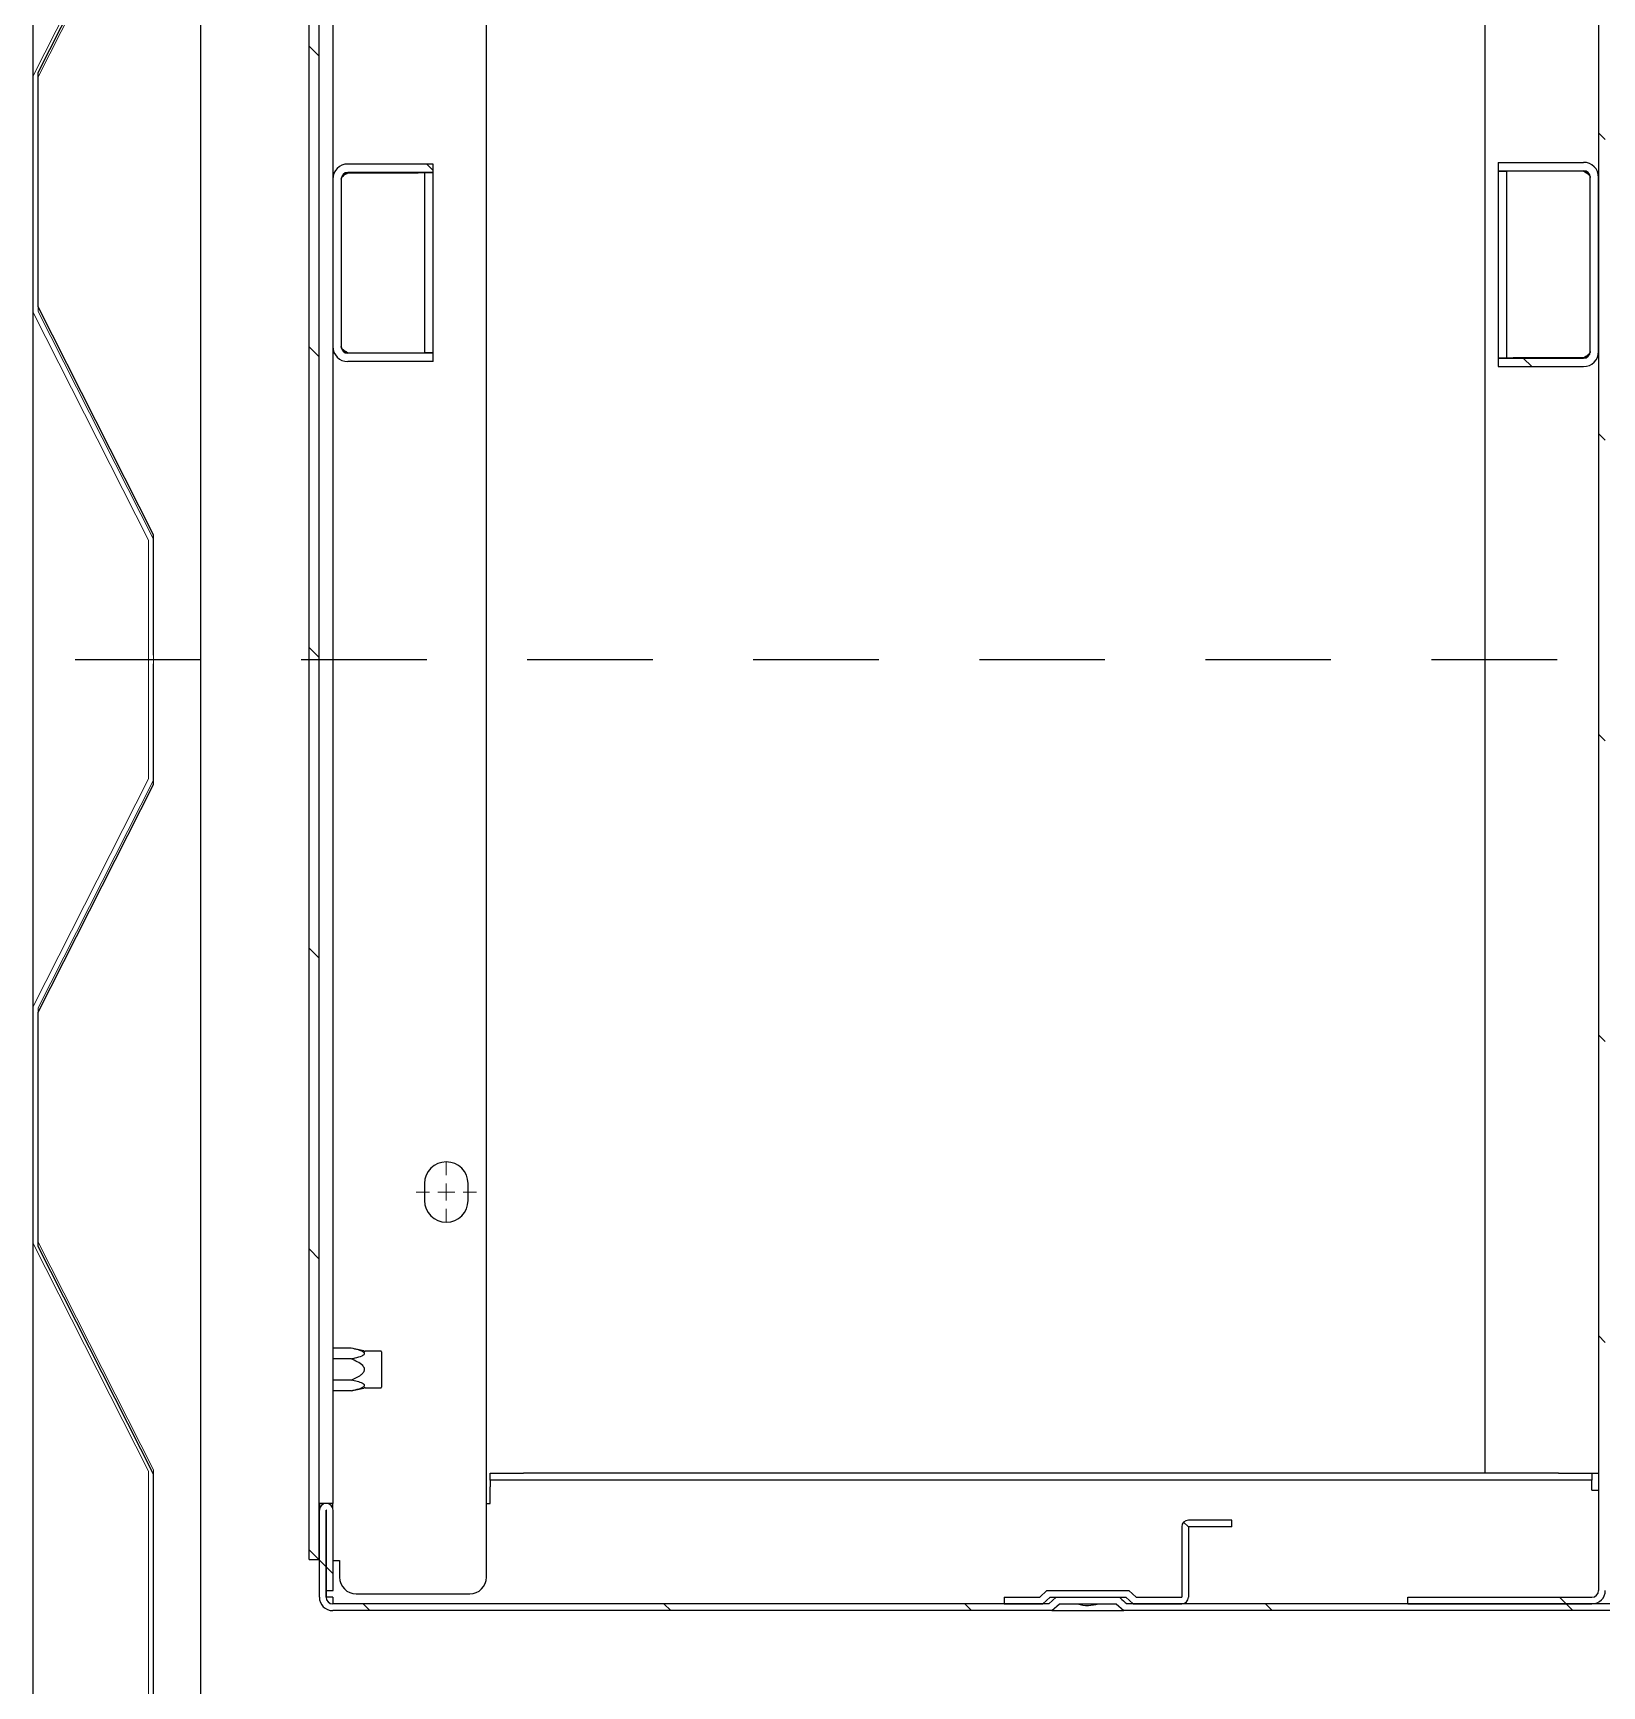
# Model space of a CAD drawing. Header units: millimetres. Extents: x 55614 to 110757, y -66981 to -47484.
# Drawn here: x 67511.6 to 67980.1, y -60417.5 to -59923.8 of the extents above; entities that cross this region are included whole.
import ezdxf

# ---------------------------------------------------------------- set-up
doc = ezdxf.new("R2010")
doc.units = ezdxf.units.MM
for name, pattern in [('CENTER', [50.8, 31.75, -6.35, 6.35, -6.35]), ('CENTER2', [28.574999, 19.049999, -3.175, 3.175, -3.175]), ('JIS_02_0.7', [1.35, 0.75, -0.6])]:
    doc.linetypes.add(name, pattern=pattern)
doc.layers.get('0').update_dxf_attribs({"lineweight": 15})
doc.layers.add('2', color=4, linetype='CENTER')
for name, color, linetype, lineweight in [('CO', 7, 'Continuous', 9), ('THICK', 7, 'Continuous', 0), ('中心线', 1, 'CENTER2', 18)]:
    doc.layers.add(name, color=color, linetype=linetype, lineweight=lineweight)
doc.styles.get("Standard").update_dxf_attribs({"font": 'isocp.shx', "width": 0.707, "bigfont": 'hztxt.shx'})
doc.dimstyles.new('DJ', dxfattribs={"dimtxt": 75, "dimasz": 75, "dimexe": 20, "dimexo": 0, "dimgap": 20, "dimtad": 1, "dimdec": 1, "dimtxsty": 'Standard', "dimcen": 10, "dimclrd": 95, "dimclre": 95, "dimclrt": 95, "dimadec": 0, "dimazin": 0, "dimtfac": 1, "dimtdec": 1, "dimtmove": 1, "dimatfit": 3, "dimfxl": 1, "dimlwd": 13, "dimlwe": 15, "dimarcsym": 0})
pattern_1 = [(135, (13800.79, -83364.82), (-44.9013, -44.9013), [])]

# ---------------------------------------------------------------- blocks, each defined once
blk = doc.blocks.new('SW_CENTERMARKSYMBOL_7')
at = {"layer": '中心线', "color": 0}
for p, q in [((0, 5), (0, 9)), ((-5, 0), (-9, 0)), ((0, 0), (-2.5, 0)), ((0, 0), (0, 2.5)), ((0, 0), (0, -2.5)), ((0, 0), (2.5, 0)), ((5, 0), (9, 0)), ((0, -5), (0, -9))]:
    blk.add_line(p, q, dxfattribs=at)
blk = doc.blocks.new('DERYTY65Y65')
at = {"linetype": 'Continuous', "lineweight": 18}
h = blk.add_hatch(dxfattribs=at)
h.set_pattern_fill('ANSI31', scale=20, angle=90, style=0)
h.set_pattern_definition(pattern_1)
edge = h.paths.add_edge_path(flags=0)
edge.add_line((11713.16, -81041.87), (11658.16, -81041.87))
edge.add_line((11658.16, -81041.87), (11658.16, -81043.87))
edge.add_line((11658.16, -81043.87), (11713.16, -81043.87))
edge.add_arc((11713.16, -81045.87), 2, 360, 90, ccw=False)
edge.add_line((11715.16, -81045.87), (11715.16, -82433.87))
edge.add_arc((11713.16, -82433.87), 2, 270, 360, ccw=False)
edge.add_line((11713.16, -82435.87), (11658.16, -82435.87))
edge.add_line((11658.16, -82435.87), (11658.16, -82437.87))
edge.add_line((11658.16, -82437.87), (11713.16, -82437.87))
edge.add_arc((11713.16, -82433.87), 4, 270, 360)
edge.add_line((11717.16, -82433.87), (11717.16, -81045.87))
edge.add_arc((11713.16, -81045.87), 4, 0, 90)
h = blk.add_hatch(dxfattribs=at)
h.set_pattern_fill('ANSI31', scale=20, angle=90, style=0)
h.set_pattern_definition(pattern_1)
h.paths.add_polyline_path([(11333.06, -82424.6), (11333.06, -81055.13), (11330.06, -81055.13), (11330.06, -82424.6)], flags=0)
h = blk.add_hatch(dxfattribs=at)
h.set_pattern_fill('ANSI31', scale=20, angle=90, style=0)
h.set_pattern_definition(pattern_1)
edge = h.paths.add_edge_path(flags=0)
edge.add_line((11367.16, -82007.87), (11341.66, -82007.87))
edge.add_arc((11341.66, -82012.37), 4.5, 90, 180)
edge.add_line((11337.16, -82012.37), (11337.16, -82062.37))
edge.add_arc((11341.66, -82062.37), 4.5, 180, 270)
edge.add_line((11341.66, -82066.87), (11367.16, -82066.87))
edge.add_line((11367.16, -82066.87), (11367.16, -82064.37))
edge.add_line((11367.16, -82064.37), (11341.66, -82064.37))
edge.add_arc((11341.66, -82062.37), 2, 180, 270, ccw=False)
edge.add_line((11339.66, -82062.37), (11339.66, -82012.37))
edge.add_arc((11341.66, -82012.37), 2, 90, 180, ccw=False)
edge.add_line((11341.66, -82010.37), (11367.16, -82010.37))
edge.add_line((11367.16, -82010.37), (11367.16, -82007.87))
h = blk.add_hatch(dxfattribs=at)
h.set_pattern_fill('ANSI31', scale=20, angle=90, style=0)
h.set_pattern_definition(pattern_1)
edge = h.paths.add_edge_path(flags=0)
edge.add_line((11685.16, -82068.37), (11710.66, -82068.37))
edge.add_arc((11710.66, -82063.87), 4.5, 270, 0)
edge.add_line((11715.16, -82063.87), (11715.16, -82011.87))
edge.add_arc((11710.66, -82011.87), 4.5, 0, 90)
edge.add_line((11710.66, -82007.37), (11685.16, -82007.37))
edge.add_line((11685.16, -82007.37), (11685.16, -82009.87))
edge.add_line((11685.16, -82009.87), (11710.66, -82009.87))
edge.add_arc((11710.66, -82011.87), 2, 360, 90, ccw=False)
edge.add_line((11712.66, -82011.87), (11712.66, -82063.87))
edge.add_arc((11710.66, -82063.87), 2, 270, 360, ccw=False)
edge.add_line((11710.66, -82065.87), (11685.16, -82065.87))
edge.add_line((11685.16, -82065.87), (11685.16, -82068.37))
h = blk.add_hatch(dxfattribs=at)
h.set_pattern_fill('ANSI31', scale=20, angle=90, style=0)
h.set_pattern_definition(pattern_1)
edge = h.paths.add_edge_path(flags=0)
edge.add_line((11333.16, -82409.92), (11333.16, -82435.87))
edge.add_arc((11337.16, -82435.87), 4, 180, 270)
edge.add_line((11337.16, -82439.87), (11551.9, -82439.87))
edge.add_spline(control_points=[(11551.9, -82439.87), (11552.65, -82439.19), (11553.41, -82438.52), (11554.19, -82437.87)], knot_values=[0.020922, 0.020922, 0.020922, 0.020922, 0.023961, 0.023961, 0.023961, 0.023961], weights=[1, 1, 1, 1], degree=3, periodic=0)
edge.add_line((11554.19, -82437.87), (11571.13, -82437.87))
edge.add_spline(control_points=[(11571.13, -82437.87), (11571.9, -82438.52), (11572.66, -82439.19), (11573.42, -82439.87)], knot_values=[0.043156, 0.043156, 0.043156, 0.043156, 0.0461, 0.0461, 0.0461, 0.0461], weights=[1, 1, 1, 1], degree=3, periodic=0)
edge.add_line((11573.42, -82439.87), (12134.9, -82439.87))
edge.add_spline(control_points=[(12134.9, -82439.87), (12135.65, -82439.19), (12136.41, -82438.52), (12137.19, -82437.87)], knot_values=[0.020922, 0.020922, 0.020922, 0.020922, 0.023961, 0.023961, 0.023961, 0.023961], weights=[1, 1, 1, 1], degree=3, periodic=0)
edge.add_line((12137.19, -82437.87), (12154.13, -82437.87))
edge.add_spline(control_points=[(12154.13, -82437.87), (12154.9, -82438.52), (12155.66, -82439.19), (12156.42, -82439.87)], knot_values=[0.043156, 0.043156, 0.043156, 0.043156, 0.0461, 0.0461, 0.0461, 0.0461], weights=[1, 1, 1, 1], degree=3, periodic=0)
edge.add_line((12156.42, -82439.87), (12243.66, -82439.87))
edge.add_arc((12243.66, -82435.87), 4, 270, 0)
edge.add_line((12247.66, -82435.87), (12247.66, -82423.37))
edge.add_line((12247.66, -82423.37), (12245.66, -82423.37))
edge.add_line((12245.66, -82423.37), (12245.66, -82435.87))
edge.add_arc((12243.66, -82435.87), 2, 270, 360, ccw=False)
edge.add_line((12243.66, -82437.87), (12157.33, -82437.87))
edge.add_spline(control_points=[(12157.33, -82437.87), (12156.66, -82437.26), (12155.99, -82436.66), (12155.31, -82436.06), (12155.24, -82436), (12155.16, -82435.93), (12155.09, -82435.87)], knot_values=[0.0223, 0.0223, 0.0223, 0.0223, 0.025009, 0.025009, 0.025009, 0.025303, 0.025303, 0.025303, 0.025303], weights=[1, 1, 1, 1, 1, 1, 1], degree=3, periodic=0)
edge.add_line((12155.09, -82435.87), (12136.22, -82435.87))
edge.add_spline(control_points=[(12136.22, -82435.87), (12135.47, -82436.52), (12134.72, -82437.19), (12133.98, -82437.87)], knot_values=[0.04764, 0.04764, 0.04764, 0.04764, 0.050712, 0.050712, 0.050712, 0.050712], weights=[1, 1, 1, 1], degree=3, periodic=0)
edge.add_line((12133.98, -82437.87), (11574.33, -82437.87))
edge.add_spline(control_points=[(11574.33, -82437.87), (11573.66, -82437.26), (11572.99, -82436.66), (11572.31, -82436.06), (11572.24, -82436), (11572.16, -82435.93), (11572.09, -82435.87)], knot_values=[0.0223, 0.0223, 0.0223, 0.0223, 0.025009, 0.025009, 0.025009, 0.025303, 0.025303, 0.025303, 0.025303], weights=[1, 1, 1, 1, 1, 1, 1], degree=3, periodic=0)
edge.add_line((11572.09, -82435.87), (11553.22, -82435.87))
edge.add_spline(control_points=[(11553.22, -82435.87), (11552.47, -82436.52), (11551.72, -82437.19), (11550.98, -82437.87)], knot_values=[0.04764, 0.04764, 0.04764, 0.04764, 0.050712, 0.050712, 0.050712, 0.050712], weights=[1, 1, 1, 1], degree=3, periodic=0)
edge.add_line((11550.98, -82437.87), (11337.16, -82437.87))
edge.add_arc((11337.16, -82435.87), 2, 180, 270, ccw=False)
edge.add_line((11335.16, -82435.87), (11335.16, -82409.92))
edge.add_arc((11335.21, -82409.92), 0.05, 360, 180, ccw=False)
edge.add_line((11335.26, -82409.92), (11335.26, -82433.87))
edge.add_line((11335.26, -82433.87), (11337.26, -82433.87))
edge.add_line((11337.26, -82433.87), (11337.26, -82409.92))
edge.add_arc((11335.21, -82409.92), 2.05, 0, 180)
h = blk.add_hatch(dxfattribs=at)
h.set_pattern_fill('ANSI31', scale=20, angle=90, style=0)
h.set_pattern_definition(pattern_1)
edge = h.paths.add_edge_path(flags=0)
edge.add_line((11592.66, -82435.87), (11592.66, -82414.87))
edge.add_line((11592.66, -82414.87), (11605.66, -82414.87))
edge.add_line((11605.66, -82414.87), (11605.66, -82412.87))
edge.add_line((11605.66, -82412.87), (11592.66, -82412.87))
edge.add_arc((11592.66, -82414.87), 2, 90, 180)
edge.add_line((11590.66, -82414.87), (11590.66, -82435.87))
edge.add_line((11590.66, -82435.87), (11577.03, -82435.87))
edge.add_spline(control_points=[(11577.03, -82435.87), (11576.32, -82435.2), (11575.6, -82434.53), (11574.88, -82433.87)], knot_values=[0.026448, 0.026448, 0.026448, 0.026448, 0.029389, 0.029389, 0.029389, 0.029389], weights=[1, 1, 1, 1], degree=3, periodic=0)
edge.add_line((11574.88, -82433.87), (11550.43, -82433.87))
edge.add_spline(control_points=[(11550.43, -82433.87), (11549.71, -82434.53), (11548.99, -82435.2), (11548.28, -82435.87)], knot_values=[0.059113, 0.059113, 0.059113, 0.059113, 0.062071, 0.062071, 0.062071, 0.062071], weights=[1, 1, 1, 1], degree=3, periodic=0)
edge.add_line((11548.28, -82435.87), (11537.66, -82435.87))
edge.add_line((11537.66, -82435.87), (11537.66, -82437.87))
edge.add_line((11537.66, -82437.87), (11549.17, -82437.87))
edge.add_spline(control_points=[(11549.17, -82437.87), (11549.89, -82437.2), (11550.61, -82436.53), (11551.34, -82435.87)], knot_values=[0.025059, 0.025059, 0.025059, 0.025059, 0.028016, 0.028016, 0.028016, 0.028016], weights=[1, 1, 1, 1], degree=3, periodic=0)
edge.add_line((11551.34, -82435.87), (11573.97, -82435.87))
edge.add_spline(control_points=[(11573.97, -82435.87), (11574.7, -82436.53), (11575.43, -82437.2), (11576.15, -82437.87)], knot_values=[0.05503, 0.05503, 0.05503, 0.05503, 0.057958, 0.057958, 0.057958, 0.057958], weights=[1, 1, 1, 1], degree=3, periodic=0)
edge.add_line((11576.15, -82437.87), (11590.66, -82437.87))
edge.add_arc((11590.66, -82435.87), 2, 270, 0)
at = {"color": 7, "linetype": 'Continuous', "lineweight": 25}
for p, q in [((11715.16, -81045.87), (11715.16, -82433.87)), ((11383.06, -82429.87), (11383.06, -81049.87)), ((11330.06, -82424.6), (11330.06, -81055.13)), ((11333.06, -82424.6), (11333.06, -81055.13)), ((11681.16, -81080.87), (11681.16, -82398.87)), ((11337.16, -81487.37), (11337.16, -82012.37)), ((11367.16, -82007.87), (11341.66, -82007.87)), ((11367.16, -82010.37), (11341.66, -82010.37)), ((11341.66, -82010.47), (11362.66, -82010.47)), ((11364.66, -82010.47), (11362.66, -82010.47)), ((11367.16, -82010.47), (11364.66, -82010.47)), ((11364.66, -82064.27), (11364.66, -82010.47)), ((11367.16, -82010.37), (11367.16, -82007.87)), ((11367.16, -82064.27), (11367.16, -82010.47)), ((11685.16, -82007.37), (11685.16, -82009.87)), ((11685.16, -82007.37), (11710.66, -82007.37)), ((11685.16, -82009.87), (11710.66, -82009.87)), ((11685.16, -82009.97), (11685.16, -82065.77)), ((11685.16, -82009.97), (11687.66, -82009.97)), ((11687.66, -82009.97), (11687.66, -82065.77)), ((11689.66, -82009.97), (11687.66, -82009.97)), ((11710.66, -82009.97), (11689.66, -82009.97)), ((11710.66, -82009.97), (11711.82, -82010.29)), ((11712.66, -82063.87), (11712.66, -82011.87)), ((11715.16, -82063.87), (11715.16, -82011.87)), ((11337.16, -82012.37), (11337.16, -82062.37)), ((11339.66, -82012.37), (11339.66, -82062.37)), ((11337.16, -82062.37), (11337.16, -82407.87)), ((11341.66, -82064.27), (11340.49, -82063.95)), ((11341.66, -82064.27), (11362.66, -82064.27)), ((11367.16, -82064.37), (11341.66, -82064.37)), ((11362.66, -82064.27), (11364.66, -82064.27)), ((11367.16, -82064.27), (11364.66, -82064.27)), ((11367.16, -82066.87), (11367.16, -82064.37)), ((11685.16, -82065.77), (11687.66, -82065.77)), ((11685.16, -82065.87), (11685.16, -82068.37)), ((11685.16, -82065.87), (11710.66, -82065.87)), ((11687.66, -82065.77), (11689.66, -82065.77)), ((11710.66, -82065.77), (11689.66, -82065.77)), ((11367.16, -82066.87), (11341.66, -82066.87)), ((11685.16, -82068.37), (11710.66, -82068.37)), ((11364.56, -82312.37), (11364.56, -82317.37)), ((11377.56, -82317.37), (11377.56, -82312.37)), ((11342.66, -82361.52), (11337.16, -82361.52)), ((11346.45, -82362.32), (11342.66, -82361.52)), ((11351.46, -82362.37), (11346.87, -82362.37)), ((11351.66, -82362.57), (11351.66, -82373.17)), ((11342.66, -82364.69), (11337.16, -82364.69)), ((11342.66, -82371.04), (11337.16, -82371.04)), ((11342.66, -82374.22), (11337.16, -82374.22)), ((11342.66, -82374.22), (11346.45, -82373.41)), ((11346.87, -82373.37), (11351.46, -82373.37)), ((11384.16, -82400.87), (11384.16, -82398.87)), ((11384.16, -82398.87), (11394.16, -82398.87)), ((11394.16, -82400.87), (11384.16, -82400.87)), ((11384.16, -82400.87), (11384.16, -82402.87)), ((11703.16, -82398.87), (11394.16, -82398.87)), ((11703.16, -82400.87), (11394.16, -82400.87)), ((11703.16, -82398.87), (11713.16, -82398.87)), ((11713.16, -82400.87), (11703.16, -82400.87)), ((11713.16, -82398.87), (11715.16, -82398.87)), ((11713.16, -82398.87), (11713.16, -82400.87)), ((11713.16, -82402.87), (11713.16, -82400.87)), ((11384.16, -82407.87), (11384.16, -82402.87)), ((11713.16, -82403.87), (11713.16, -82402.87)), ((11713.16, -82403.87), (11715.16, -82403.87)), ((11333.16, -82407.87), (11333.06, -82407.87)), ((11333.38, -82407.87), (11333.16, -82407.87)), ((11333.16, -82407.87), (11333.16, -82409.92)), ((11333.16, -82435.87), (11333.16, -82409.92)), ((11337.16, -82407.87), (11333.38, -82407.87)), ((11335.16, -82407.87), (11335.16, -82407.87)), ((11335.16, -82435.87), (11335.16, -82409.92)), ((11335.26, -82433.87), (11335.26, -82409.92)), ((11337.16, -82409.28), (11337.16, -82407.87)), ((11337.26, -82433.87), (11337.26, -82409.92)), ((11383.06, -82407.87), (11384.16, -82407.87)), ((11590.66, -82414.87), (11590.66, -82435.87)), ((11605.66, -82412.87), (11592.66, -82412.87)), ((11605.66, -82414.87), (11592.66, -82414.87)), ((11592.66, -82414.87), (11592.66, -82435.87)), ((11605.66, -82414.87), (11605.66, -82412.87)), ((11330.06, -82424.6), (11333.06, -82424.6)), ((11335.26, -82424.87), (11335.16, -82424.87)), ((11337.26, -82424.87), (11339.16, -82424.87)), ((11339.16, -82424.87), (11339.16, -82429.87)), ((11335.26, -82433.87), (11337.26, -82433.87)), ((11335.26, -82435.87), (11335.26, -82433.87)), ((11337.16, -82435.87), (11335.26, -82435.87)), ((11337.16, -82435.87), (11337.16, -82437.87)), ((11344.16, -82434.87), (11378.06, -82434.87)), ((11537.66, -82435.87), (11537.66, -82437.87)), ((11537.66, -82435.87), (11548.28, -82435.87)), ((11548.28, -82435.87), (11550.43, -82433.87)), ((11549.17, -82437.87), (11551.34, -82435.87)), ((11550.43, -82433.87), (11574.88, -82433.87)), ((11550.98, -82437.87), (11553.22, -82435.87)), ((11551.34, -82435.87), (11573.97, -82435.87)), ((11553.22, -82435.87), (11572.09, -82435.87)), ((11573.97, -82435.87), (11576.15, -82437.87)), ((11574.88, -82433.87), (11577.03, -82435.87)), ((11577.03, -82435.87), (11590.66, -82435.87)), ((11658.16, -82437.87), (11658.16, -82435.87)), ((11658.16, -82435.87), (11713.16, -82435.87)), ((11550.98, -82437.87), (11337.16, -82437.87)), ((11551.9, -82439.87), (11337.16, -82439.87)), ((11537.66, -82437.87), (11549.17, -82437.87)), ((11551.9, -82439.87), (11554.19, -82437.87)), ((11551.9, -82439.87), (11573.42, -82439.87)), ((11554.19, -82437.87), (11571.13, -82437.87)), ((11559.51, -82437.87), (11565.8, -82437.87)), ((11571.13, -82437.87), (11573.42, -82439.87)), ((12134.9, -82439.87), (11573.42, -82439.87)), ((12133.98, -82437.87), (11574.33, -82437.87)), ((11576.15, -82437.87), (11590.66, -82437.87)), ((11658.16, -82437.87), (11713.16, -82437.87))]:
    blk.add_line(p, q, dxfattribs=at)
for centre, radius, start, end in [((11341.66, -82012.37), 4.5, 90, 180), ((11341.66, -82012.37), 2, 90, 180), ((11710.66, -82011.87), 4.5, 0, 90), ((11710.66, -82011.87), 2, 0, 90), ((11341.66, -82062.37), 4.5, 180, 270), ((11341.66, -82062.37), 2, 180, 270), ((11710.66, -82063.87), 2, 270, 0), ((11710.66, -82063.87), 4.5, 270, 0), ((11371.06, -82312.37), 6.5, 0, 180), ((11371.06, -82317.37), 6.5, 180, 0), ((11346.87, -82360.37), 2, 257.9914, 270), ((11351.46, -82362.57), 0.2, 0, 90), ((11346.87, -82375.37), 2, 90, 102.0086), ((11351.46, -82373.17), 0.2, 270, 0), ((11335.21, -82409.92), 2.05, 0, 180), ((11335.21, -82409.92), 0.05, 0, 180), ((11592.66, -82414.87), 2, 90, 180), ((11344.16, -82429.87), 5, 180, 270), ((11378.06, -82429.87), 5, 270, 0), ((11337.16, -82435.87), 4, 180, 270), ((11337.16, -82435.87), 2, 180, 270), ((11590.66, -82435.87), 2, 270, 0), ((11713.16, -82433.87), 4, 270, 0), ((11713.16, -82433.87), 2, 270, 0)]:
    blk.add_arc(centre, radius, start, end, dxfattribs=at)
for points, knots in [([(11339.66, -82012.37), (11339.69, -82012.19), (11339.77, -82011.85), (11340.28, -82011.36), (11340.94, -82010.9), (11341.43, -82010.61), (11341.66, -82010.47)], [0, 0, 0, 0, 0.278544, 0.5299329, 0.7812182, 1, 1, 1, 1]), ([(11340.49, -82010.79), (11340.62, -82010.75), (11340.99, -82010.64), (11341.39, -82010.54), (11341.66, -82010.47)], [0, 0, 0, 0, 0.346469, 1, 1, 1, 1]), ([(11710.66, -82009.97), (11710.95, -82010.14), (11711.51, -82010.48), (11712.17, -82010.97), (11712.58, -82011.43), (11712.63, -82011.73), (11712.66, -82011.87)], [0, 0, 0, 0, 0.27855, 0.529902, 0.781235, 1, 1, 1, 1]), ([(11341.66, -82064.27), (11341.36, -82064.09), (11340.81, -82063.75), (11340.14, -82063.26), (11339.73, -82062.8), (11339.68, -82062.51), (11339.66, -82062.37)], [0, 0, 0, 0, 0.2785645, 0.529924, 0.7812271, 1, 1, 1, 1]), ([(11712.66, -82063.87), (11712.62, -82064.04), (11712.55, -82064.38), (11712.03, -82064.87), (11711.38, -82065.33), (11710.89, -82065.63), (11710.66, -82065.77)], [0, 0, 0, 0, 0.278558, 0.529937, 0.781234, 1, 1, 1, 1]), ([(11711.82, -82065.45), (11711.69, -82065.48), (11711.32, -82065.59), (11710.92, -82065.7), (11710.66, -82065.77)], [0, 0, 0, 0, 0.346381, 1, 1, 1, 1]), ([(11346.45, -82362.76), (11346.36, -82362.69), (11345.94, -82362.39), (11344.63, -82361.96), (11343.38, -82361.68), (11342.66, -82361.52)], [0, 0, 0, 0, 0.1017407, 0.4749686, 1, 1, 1, 1]), ([(11342.66, -82364.69), (11343.04, -82364.61), (11344.2, -82364.35), (11345.51, -82363.99), (11346.28, -82363.58), (11346.42, -82363.47), (11346.45, -82363.45)], [0, 0, 0, 0, 0.274631, 0.829497, 0.965023, 1, 1, 1, 1]), ([(11346.45, -82367.17), (11346.33, -82367.01), (11345.82, -82366.32), (11344.47, -82365.52), (11343.26, -82364.97), (11342.66, -82364.69)], [0, 0, 0, 0, 0.128442, 0.563699, 1, 1, 1, 1]), ([(11346.66, -82363.1), (11346.66, -82363.08), (11346.65, -82362.99), (11346.58, -82362.87), (11346.48, -82362.78), (11346.45, -82362.76)], [0, 0, 0, 0, 0.196872, 0.747678, 1, 1, 1, 1]), ([(11346.45, -82363.45), (11346.52, -82363.38), (11346.64, -82363.27), (11346.65, -82363.15), (11346.66, -82363.1)], [0, 0, 0, 0, 0.642881, 1, 1, 1, 1]), ([(11346.66, -82367.87), (11346.65, -82367.79), (11346.64, -82367.59), (11346.55, -82367.35), (11346.47, -82367.21), (11346.45, -82367.17)], [0, 0, 0, 0, 0.297238, 0.841935, 1, 1, 1, 1]), ([(11342.66, -82371.04), (11343.46, -82370.68), (11344.52, -82370.2), (11345.81, -82369.35), (11346.22, -82368.84), (11346.45, -82368.56)], [0, 0, 0, 0, 0.574445, 0.76663, 1, 1, 1, 1]), ([(11346.45, -82372.28), (11346.33, -82372.2), (11345.82, -82371.85), (11344.47, -82371.45), (11343.26, -82371.18), (11342.66, -82371.04)], [0, 0, 0, 0, 0.128447, 0.563704, 1, 1, 1, 1]), ([(11346.45, -82368.56), (11346.46, -82368.54), (11346.55, -82368.4), (11346.64, -82368.16), (11346.65, -82367.94), (11346.66, -82367.87)], [0, 0, 0, 0, 0.092094, 0.691255, 1, 1, 1, 1]), ([(11346.66, -82372.63), (11346.65, -82372.59), (11346.64, -82372.49), (11346.55, -82372.37), (11346.47, -82372.3), (11346.45, -82372.28)], [0, 0, 0, 0, 0.297313, 0.842025, 1, 1, 1, 1]), ([(11342.66, -82374.22), (11343.46, -82374.04), (11344.52, -82373.79), (11345.81, -82373.37), (11346.22, -82373.12), (11346.45, -82372.98)], [0, 0, 0, 0, 0.574437, 0.766634, 1, 1, 1, 1]), ([(11346.45, -82372.98), (11346.46, -82372.97), (11346.55, -82372.89), (11346.64, -82372.78), (11346.65, -82372.67), (11346.66, -82372.63)], [0, 0, 0, 0, 0.092056, 0.691333, 1, 1, 1, 1]), ([(11572.09, -82435.87), (11572.16, -82435.93), (11572.92, -82436.59), (11573.66, -82437.26), (11574.33, -82437.87)], [0, 0, 0, 0, 0.097902, 1, 1, 1, 1]), ([(11559.51, -82437.87), (11560.61, -82438.11), (11562.71, -82438.56), (11564.8, -82438.09), (11565.8, -82437.87)], [0, 0, 0, 0, 0.521205, 1, 1, 1, 1])]:
    blk.add_open_spline(points, degree=3, knots=knots, dxfattribs=at)
at = {"layer": '中心线', "rotation": 90}
blk.add_blockref('SW_CENTERMARKSYMBOL_7', (11371.06, -82314.87), dxfattribs=at)

msp = doc.modelspace()

# ---------------------------------------------------------------- linework, layer by layer
at = {"layer": '2', "color": 1, "linetype": 'JIS_02_0.7', "ltscale": 50}
msp.add_line((62529.217, -60110.951), (68897.673, -60110.951), dxfattribs=at)
at = {"layer": 'CO'}
for points in [[(67546.129, -60110.951), (67546.129, -60075.309), (67511.629, -60007.309), (67511.629, -59971.951), (67511.629, -59936.592), (67546.129, -59868.592), (67546.129, -59797.309), (67511.629, -59729.309), (67511.629, -59693.951), (67511.629, -59658.592), (67546.129, -59590.592), (67546.129, -59519.309), (67511.629, -59451.309), (67511.629, -59415.951), (67511.629, -59380.592), (67546.129, -59312.592), (67546.129, -59241.309), (67511.629, -59173.309), (67511.629, -59102.592), (67546.129, -59034.592), (67546.129, -58994.951)], [(67547.629, -58994.951), (67547.629, -59034.951), (67513.129, -59102.951), (67513.129, -59172.951), (67547.629, -59240.951), (67547.629, -59312.951), (67513.129, -59380.951), (67513.129, -59415.951), (67513.129, -59450.951), (67547.629, -59518.951), (67547.629, -59590.951), (67513.129, -59658.951), (67513.129, -59693.951), (67513.129, -59728.951), (67547.629, -59796.951), (67547.629, -59868.951), (67513.129, -59936.951), (67513.129, -59971.951), (67513.129, -60006.951), (67547.629, -60074.951), (67547.629, -60110.951)], [(67546.129, -60110.951), (67546.129, -60146.592), (67511.629, -60214.592), (67511.629, -60249.951), (67511.629, -60285.309), (67546.129, -60353.309), (67546.129, -60424.592), (67511.629, -60492.592), (67511.629, -60527.951), (67511.629, -60563.309), (67546.129, -60631.309), (67546.129, -60702.592), (67511.629, -60770.592), (67511.629, -60805.951), (67511.629, -60841.309), (67546.129, -60909.309), (67546.129, -60980.592), (67511.629, -61048.592), (67511.629, -61119.309), (67546.129, -61187.309), (67546.129, -61226.951)], [(67547.629, -61226.951), (67547.629, -61186.951), (67513.129, -61118.951), (67513.129, -61048.951), (67547.629, -60980.951), (67547.629, -60908.951), (67513.129, -60840.951), (67513.129, -60805.951), (67513.129, -60770.951), (67547.629, -60702.951), (67547.629, -60630.951), (67513.129, -60562.951), (67513.129, -60527.951), (67513.129, -60492.951), (67547.629, -60424.951), (67547.629, -60352.951), (67513.129, -60284.951), (67513.129, -60249.951), (67513.129, -60214.951), (67547.629, -60146.951), (67547.629, -60110.951)]]:
    msp.add_lwpolyline(points, dxfattribs=at)
at = {"layer": 'THICK', "lineweight": -3}
msp.add_lwpolyline([(67511.629, -58994.951), (67561.629, -58994.951), (67561.629, -61226.951), (67511.629, -61226.951)], close=True, dxfattribs=at)
for points in [[(67547.629, -60109.648), (67547.629, -60073.648), (67513.129, -60005.648), (67513.129, -59970.648), (67513.129, -59935.648), (67547.629, -59867.648), (67547.629, -59795.648), (67513.129, -59727.648), (67513.129, -59692.648), (67513.129, -59657.648), (67547.629, -59589.648), (67547.629, -59517.648), (67513.129, -59449.648), (67513.129, -59414.648), (67513.129, -59379.648), (67547.629, -59311.648), (67547.629, -59239.648), (67513.129, -59171.648), (67513.129, -59101.648), (67547.629, -59033.648), (67547.629, -58994.951), (67561.629, -58994.951), (67561.629, -61226.951)], [(67547.629, -60426.253), (67547.629, -60354.253), (67513.129, -60286.253), (67513.129, -60251.253), (67513.129, -60216.253), (67547.629, -60148.253), (67547.629, -60112.253)]]:
    msp.add_lwpolyline(points, dxfattribs=at)

# ---------------------------------------------------------------- block references
msp.add_blockref('DERYTY65Y65', (56263.972, 22044.916), dxfattribs=at)

# ---------------------------------------------------------------- leaders
msp.add_leader([(67263.335, -60047.868), (67749.414, -58458.542), (68809.543, -58458.542)], dimstyle='DJ', override={"dimtad": 0, "dimfxl": 1.25, "dimarcsym": 1}, dxfattribs=at)

doc.saveas('drawing.dxf')
